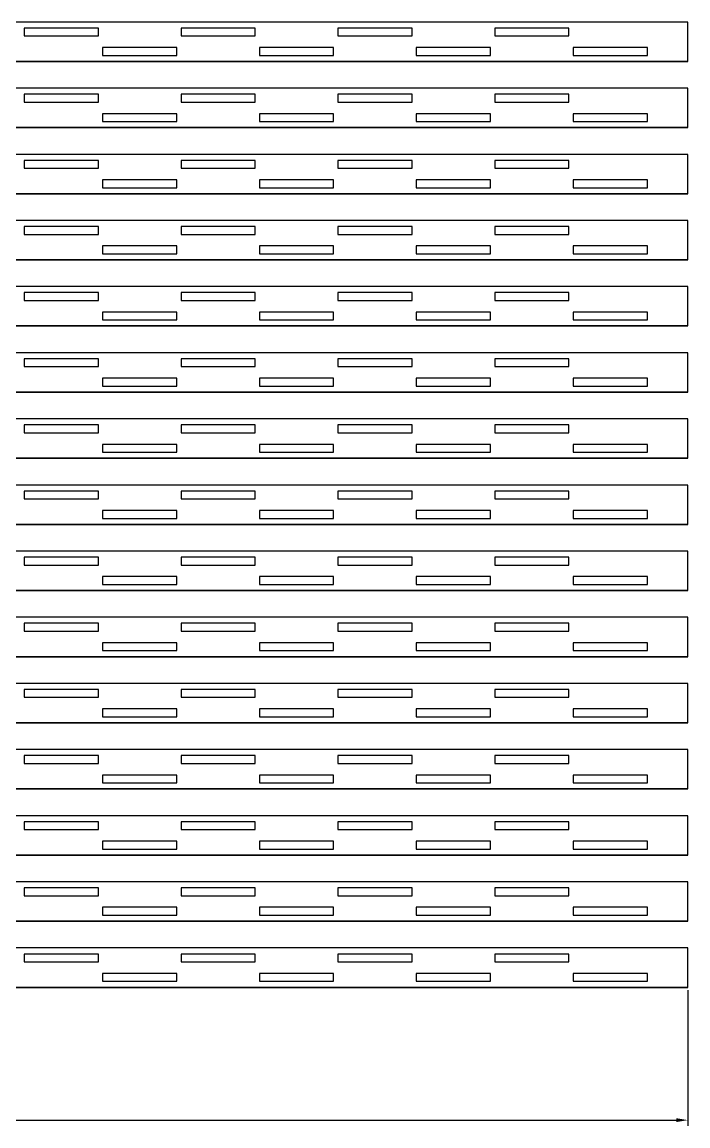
# Model space of a CAD drawing. Header units: millimetres. Extents: x 2508 to 3079, y 1225 to 1463.
# Drawn here: x 2935.4 to 3079, y 1224.8 to 1463.1 of the extents above; entities that cross this region are included whole.
import ezdxf

# ---------------------------------------------------------------- set-up
doc = ezdxf.new("R2010")
doc.units = ezdxf.units.MM
doc.styles.get("Standard").update_dxf_attribs({"font": 'arial.ttf'})
doc.dimstyles.new('ISO-25', dxfattribs={"dimtxt": 2.5, "dimasz": 2.5, "dimexe": 1.25, "dimexo": 0.625, "dimtad": 1, "dimtxsty": 'Standard', "dimcen": 2.5, "dimadec": 0, "dimazin": 0, "dimtfac": 1, "dimtmove": 0, "dimatfit": 3, "dimfxl": 1, "dimarcsym": 0})

# ---------------------------------------------------------------- blocks, each defined once
blk = doc.blocks.new('*D1')
at = {"color": 0, "lineweight": -2, "transparency": 16777216}
for p, q in [((2520.85, 1254.11), (2520.85, 1224.82)), ((3079.04, 1254.11), (3079.04, 1224.82)), ((2523.35, 1226.07), (3076.54, 1226.07))]:
    blk.add_line(p, q, dxfattribs=at)
at = {"color": 0, "transparency": 16777216}
for points in [[(2523.35, 1226.49), (2523.35, 1225.66), (2520.85, 1226.07)], [(3076.54, 1226.49), (3076.54, 1225.66), (3079.04, 1226.07)]]:
    blk.add_solid(points, dxfattribs=at)
at = {"layer": 'Defpoints', "color": 0, "transparency": 16777216}
for p in [(2520.85, 1254.73, -3.5), (3079.04, 1254.73, -3.5), (3079.04, 1226.07)]:
    blk.add_point(p, dxfattribs=at)
at = {"color": 0, "transparency": 16777216, "insert": (2799.95, 1228.2), "char_height": 2.5, "attachment_point": 5}
blk.add_mtext('558,2', dxfattribs=at)

msp = doc.modelspace()

# ---------------------------------------------------------------- linework, layer by layer
for p, q in [((3079.04422, 1463.08455), (2520.84922, 1463.08455)), ((3079.04422, 1454.58455), (3079.04422, 1463.08455)), ((2951.84922, 1461.78055), (2935.84922, 1461.78055)), ((2935.84922, 1461.78055), (2935.84922, 1460.08855)), ((2951.84922, 1460.08855), (2951.84922, 1461.78055)), ((2985.68922, 1461.78055), (2969.68922, 1461.78055)), ((2969.68922, 1461.78055), (2969.68922, 1460.08855)), ((2985.68922, 1460.08855), (2985.68922, 1461.78055)), ((3019.52922, 1461.78055), (3003.52922, 1461.78055)), ((3003.52922, 1461.78055), (3003.52922, 1460.08855)), ((3019.52922, 1460.08855), (3019.52922, 1461.78055)), ((3053.36922, 1461.78055), (3037.36922, 1461.78055)), ((3037.36922, 1461.78055), (3037.36922, 1460.08855)), ((3053.36922, 1460.08855), (3053.36922, 1461.78055)), ((2935.84922, 1460.08855), (2951.84922, 1460.08855)), ((2969.68922, 1460.08855), (2985.68922, 1460.08855)), ((3003.52922, 1460.08855), (3019.52922, 1460.08855)), ((3037.36922, 1460.08855), (3053.36922, 1460.08855)), ((2968.76922, 1457.58055), (2952.76922, 1457.58055)), ((2952.76922, 1457.58055), (2952.76922, 1455.88855)), ((2952.76922, 1455.88855), (2968.76922, 1455.88855)), ((2968.76922, 1455.88855), (2968.76922, 1457.58055)), ((3002.60922, 1457.58055), (2986.60922, 1457.58055)), ((2986.60922, 1457.58055), (2986.60922, 1455.88855)), ((2986.60922, 1455.88855), (3002.60922, 1455.88855)), ((3002.60922, 1455.88855), (3002.60922, 1457.58055)), ((3036.44922, 1457.58055), (3020.44922, 1457.58055)), ((3020.44922, 1457.58055), (3020.44922, 1455.88855)), ((3020.44922, 1455.88855), (3036.44922, 1455.88855)), ((3036.44922, 1455.88855), (3036.44922, 1457.58055)), ((3070.28922, 1457.58055), (3054.28922, 1457.58055)), ((3054.28922, 1457.58055), (3054.28922, 1455.88855)), ((3054.28922, 1455.88855), (3070.28922, 1455.88855)), ((3070.28922, 1455.88855), (3070.28922, 1457.58055)), ((2520.84922, 1454.58455), (3079.04422, 1454.58455)), ((3079.04422, 1454.58455, -3.5), (2520.84922, 1454.58455, -3.5)), ((3079.04422, 1454.58455), (3079.04422, 1454.58455, -3.5)), ((3079.04422, 1448.80955), (2520.84922, 1448.80955)), ((3079.04422, 1440.30955), (3079.04422, 1448.80955)), ((2951.84922, 1447.50555), (2935.84922, 1447.50555)), ((2935.84922, 1447.50555), (2935.84922, 1445.81355)), ((2951.84922, 1445.81355), (2951.84922, 1447.50555)), ((2985.68922, 1447.50555), (2969.68922, 1447.50555)), ((2969.68922, 1447.50555), (2969.68922, 1445.81355)), ((2985.68922, 1445.81355), (2985.68922, 1447.50555)), ((3019.52922, 1447.50555), (3003.52922, 1447.50555)), ((3003.52922, 1447.50555), (3003.52922, 1445.81355)), ((3019.52922, 1445.81355), (3019.52922, 1447.50555)), ((3053.36922, 1447.50555), (3037.36922, 1447.50555)), ((3037.36922, 1447.50555), (3037.36922, 1445.81355)), ((3053.36922, 1445.81355), (3053.36922, 1447.50555)), ((2935.84922, 1445.81355), (2951.84922, 1445.81355)), ((2969.68922, 1445.81355), (2985.68922, 1445.81355)), ((3003.52922, 1445.81355), (3019.52922, 1445.81355)), ((3037.36922, 1445.81355), (3053.36922, 1445.81355)), ((2968.76922, 1443.30555), (2952.76922, 1443.30555)), ((2952.76922, 1443.30555), (2952.76922, 1441.61355)), ((2952.76922, 1441.61355), (2968.76922, 1441.61355)), ((2968.76922, 1441.61355), (2968.76922, 1443.30555)), ((3002.60922, 1443.30555), (2986.60922, 1443.30555)), ((2986.60922, 1443.30555), (2986.60922, 1441.61355)), ((2986.60922, 1441.61355), (3002.60922, 1441.61355)), ((3002.60922, 1441.61355), (3002.60922, 1443.30555)), ((3036.44922, 1443.30555), (3020.44922, 1443.30555)), ((3020.44922, 1443.30555), (3020.44922, 1441.61355)), ((3020.44922, 1441.61355), (3036.44922, 1441.61355)), ((3036.44922, 1441.61355), (3036.44922, 1443.30555)), ((3070.28922, 1443.30555), (3054.28922, 1443.30555)), ((3054.28922, 1443.30555), (3054.28922, 1441.61355)), ((3054.28922, 1441.61355), (3070.28922, 1441.61355)), ((3070.28922, 1441.61355), (3070.28922, 1443.30555)), ((2520.84922, 1440.30955), (3079.04422, 1440.30955)), ((3079.04422, 1440.30955, -3.5), (2520.84922, 1440.30955, -3.5)), ((3079.04422, 1440.30955), (3079.04422, 1440.30955, -3.5)), ((3079.04422, 1434.53455), (2520.84922, 1434.53455)), ((3079.04422, 1426.03455), (3079.04422, 1434.53455)), ((2951.84922, 1433.23055), (2935.84922, 1433.23055)), ((2935.84922, 1433.23055), (2935.84922, 1431.53855)), ((2951.84922, 1431.53855), (2951.84922, 1433.23055)), ((2985.68922, 1433.23055), (2969.68922, 1433.23055)), ((2969.68922, 1433.23055), (2969.68922, 1431.53855)), ((2985.68922, 1431.53855), (2985.68922, 1433.23055)), ((3019.52922, 1433.23055), (3003.52922, 1433.23055)), ((3003.52922, 1433.23055), (3003.52922, 1431.53855)), ((3019.52922, 1431.53855), (3019.52922, 1433.23055)), ((3053.36922, 1433.23055), (3037.36922, 1433.23055)), ((3037.36922, 1433.23055), (3037.36922, 1431.53855)), ((3053.36922, 1431.53855), (3053.36922, 1433.23055)), ((2935.84922, 1431.53855), (2951.84922, 1431.53855)), ((2969.68922, 1431.53855), (2985.68922, 1431.53855)), ((3003.52922, 1431.53855), (3019.52922, 1431.53855)), ((3037.36922, 1431.53855), (3053.36922, 1431.53855)), ((2968.76922, 1429.03055), (2952.76922, 1429.03055)), ((2952.76922, 1429.03055), (2952.76922, 1427.33855)), ((2952.76922, 1427.33855), (2968.76922, 1427.33855)), ((2968.76922, 1427.33855), (2968.76922, 1429.03055)), ((3002.60922, 1429.03055), (2986.60922, 1429.03055)), ((2986.60922, 1429.03055), (2986.60922, 1427.33855)), ((2986.60922, 1427.33855), (3002.60922, 1427.33855)), ((3002.60922, 1427.33855), (3002.60922, 1429.03055)), ((3036.44922, 1429.03055), (3020.44922, 1429.03055)), ((3020.44922, 1429.03055), (3020.44922, 1427.33855)), ((3020.44922, 1427.33855), (3036.44922, 1427.33855)), ((3036.44922, 1427.33855), (3036.44922, 1429.03055)), ((3070.28922, 1429.03055), (3054.28922, 1429.03055)), ((3054.28922, 1429.03055), (3054.28922, 1427.33855)), ((3054.28922, 1427.33855), (3070.28922, 1427.33855)), ((3070.28922, 1427.33855), (3070.28922, 1429.03055)), ((2520.84922, 1426.03455), (3079.04422, 1426.03455)), ((3079.04422, 1426.03455, -3.5), (2520.84922, 1426.03455, -3.5)), ((3079.04422, 1426.03455), (3079.04422, 1426.03455, -3.5)), ((3079.04422, 1420.25955), (2520.84922, 1420.25955)), ((3079.04422, 1411.75955), (3079.04422, 1420.25955)), ((2951.84922, 1418.95555), (2935.84922, 1418.95555)), ((2935.84922, 1418.95555), (2935.84922, 1417.26355)), ((2951.84922, 1417.26355), (2951.84922, 1418.95555)), ((2985.68922, 1418.95555), (2969.68922, 1418.95555)), ((2969.68922, 1418.95555), (2969.68922, 1417.26355)), ((2985.68922, 1417.26355), (2985.68922, 1418.95555)), ((3019.52922, 1418.95555), (3003.52922, 1418.95555)), ((3003.52922, 1418.95555), (3003.52922, 1417.26355)), ((3019.52922, 1417.26355), (3019.52922, 1418.95555)), ((3053.36922, 1418.95555), (3037.36922, 1418.95555)), ((3037.36922, 1418.95555), (3037.36922, 1417.26355)), ((3053.36922, 1417.26355), (3053.36922, 1418.95555)), ((2935.84922, 1417.26355), (2951.84922, 1417.26355)), ((2969.68922, 1417.26355), (2985.68922, 1417.26355)), ((3003.52922, 1417.26355), (3019.52922, 1417.26355)), ((3037.36922, 1417.26355), (3053.36922, 1417.26355)), ((2968.76922, 1414.75555), (2952.76922, 1414.75555)), ((2952.76922, 1414.75555), (2952.76922, 1413.06355)), ((2952.76922, 1413.06355), (2968.76922, 1413.06355)), ((2968.76922, 1413.06355), (2968.76922, 1414.75555)), ((3002.60922, 1414.75555), (2986.60922, 1414.75555)), ((2986.60922, 1414.75555), (2986.60922, 1413.06355)), ((2986.60922, 1413.06355), (3002.60922, 1413.06355)), ((3002.60922, 1413.06355), (3002.60922, 1414.75555)), ((3036.44922, 1414.75555), (3020.44922, 1414.75555)), ((3020.44922, 1414.75555), (3020.44922, 1413.06355)), ((3020.44922, 1413.06355), (3036.44922, 1413.06355)), ((3036.44922, 1413.06355), (3036.44922, 1414.75555)), ((3070.28922, 1414.75555), (3054.28922, 1414.75555)), ((3054.28922, 1414.75555), (3054.28922, 1413.06355)), ((3054.28922, 1413.06355), (3070.28922, 1413.06355)), ((3070.28922, 1413.06355), (3070.28922, 1414.75555)), ((2520.84922, 1411.75955), (3079.04422, 1411.75955)), ((3079.04422, 1411.75955, -3.5), (2520.84922, 1411.75955, -3.5)), ((3079.04422, 1411.75955), (3079.04422, 1411.75955, -3.5)), ((3079.04422, 1405.98455), (2520.84922, 1405.98455)), ((3079.04422, 1397.48455), (3079.04422, 1405.98455)), ((2951.84922, 1404.68055), (2935.84922, 1404.68055)), ((2935.84922, 1404.68055), (2935.84922, 1402.98855)), ((2951.84922, 1402.98855), (2951.84922, 1404.68055)), ((2985.68922, 1404.68055), (2969.68922, 1404.68055)), ((2969.68922, 1404.68055), (2969.68922, 1402.98855)), ((2985.68922, 1402.98855), (2985.68922, 1404.68055)), ((3019.52922, 1404.68055), (3003.52922, 1404.68055)), ((3003.52922, 1404.68055), (3003.52922, 1402.98855)), ((3019.52922, 1402.98855), (3019.52922, 1404.68055)), ((3053.36922, 1404.68055), (3037.36922, 1404.68055)), ((3037.36922, 1404.68055), (3037.36922, 1402.98855)), ((3053.36922, 1402.98855), (3053.36922, 1404.68055)), ((2935.84922, 1402.98855), (2951.84922, 1402.98855)), ((2969.68922, 1402.98855), (2985.68922, 1402.98855)), ((3003.52922, 1402.98855), (3019.52922, 1402.98855)), ((3037.36922, 1402.98855), (3053.36922, 1402.98855)), ((2968.76922, 1400.48055), (2952.76922, 1400.48055)), ((2952.76922, 1400.48055), (2952.76922, 1398.78855)), ((2952.76922, 1398.78855), (2968.76922, 1398.78855)), ((2968.76922, 1398.78855), (2968.76922, 1400.48055)), ((3002.60922, 1400.48055), (2986.60922, 1400.48055)), ((2986.60922, 1400.48055), (2986.60922, 1398.78855)), ((2986.60922, 1398.78855), (3002.60922, 1398.78855)), ((3002.60922, 1398.78855), (3002.60922, 1400.48055)), ((3036.44922, 1400.48055), (3020.44922, 1400.48055)), ((3020.44922, 1400.48055), (3020.44922, 1398.78855)), ((3020.44922, 1398.78855), (3036.44922, 1398.78855)), ((3036.44922, 1398.78855), (3036.44922, 1400.48055)), ((3070.28922, 1400.48055), (3054.28922, 1400.48055)), ((3054.28922, 1400.48055), (3054.28922, 1398.78855)), ((3054.28922, 1398.78855), (3070.28922, 1398.78855)), ((3070.28922, 1398.78855), (3070.28922, 1400.48055)), ((2520.84922, 1397.48455), (3079.04422, 1397.48455)), ((3079.04422, 1397.48455, -3.5), (2520.84922, 1397.48455, -3.5)), ((3079.04422, 1397.48455), (3079.04422, 1397.48455, -3.5)), ((3079.04422, 1391.70955), (2520.84922, 1391.70955)), ((3079.04422, 1383.20955), (3079.04422, 1391.70955)), ((2951.84922, 1390.40555), (2935.84922, 1390.40555)), ((2935.84922, 1390.40555), (2935.84922, 1388.71355)), ((2951.84922, 1388.71355), (2951.84922, 1390.40555)), ((2985.68922, 1390.40555), (2969.68922, 1390.40555)), ((2969.68922, 1390.40555), (2969.68922, 1388.71355)), ((2985.68922, 1388.71355), (2985.68922, 1390.40555)), ((3019.52922, 1390.40555), (3003.52922, 1390.40555)), ((3003.52922, 1390.40555), (3003.52922, 1388.71355)), ((3019.52922, 1388.71355), (3019.52922, 1390.40555)), ((3053.36922, 1390.40555), (3037.36922, 1390.40555)), ((3037.36922, 1390.40555), (3037.36922, 1388.71355)), ((3053.36922, 1388.71355), (3053.36922, 1390.40555)), ((2935.84922, 1388.71355), (2951.84922, 1388.71355)), ((2969.68922, 1388.71355), (2985.68922, 1388.71355)), ((3003.52922, 1388.71355), (3019.52922, 1388.71355)), ((3037.36922, 1388.71355), (3053.36922, 1388.71355)), ((2968.76922, 1386.20555), (2952.76922, 1386.20555)), ((2952.76922, 1386.20555), (2952.76922, 1384.51355)), ((2952.76922, 1384.51355), (2968.76922, 1384.51355)), ((2968.76922, 1384.51355), (2968.76922, 1386.20555)), ((3002.60922, 1386.20555), (2986.60922, 1386.20555)), ((2986.60922, 1386.20555), (2986.60922, 1384.51355)), ((2986.60922, 1384.51355), (3002.60922, 1384.51355)), ((3002.60922, 1384.51355), (3002.60922, 1386.20555)), ((3036.44922, 1386.20555), (3020.44922, 1386.20555)), ((3020.44922, 1386.20555), (3020.44922, 1384.51355)), ((3020.44922, 1384.51355), (3036.44922, 1384.51355)), ((3036.44922, 1384.51355), (3036.44922, 1386.20555)), ((3070.28922, 1386.20555), (3054.28922, 1386.20555)), ((3054.28922, 1386.20555), (3054.28922, 1384.51355)), ((3054.28922, 1384.51355), (3070.28922, 1384.51355)), ((3070.28922, 1384.51355), (3070.28922, 1386.20555)), ((2520.84922, 1383.20955), (3079.04422, 1383.20955)), ((3079.04422, 1383.20955, -3.5), (2520.84922, 1383.20955, -3.5)), ((3079.04422, 1383.20955), (3079.04422, 1383.20955, -3.5)), ((3079.04422, 1377.43455), (2520.84922, 1377.43455)), ((3079.04422, 1368.93455), (3079.04422, 1377.43455)), ((2951.84922, 1376.13055), (2935.84922, 1376.13055)), ((2935.84922, 1376.13055), (2935.84922, 1374.43855)), ((2951.84922, 1374.43855), (2951.84922, 1376.13055)), ((2985.68922, 1376.13055), (2969.68922, 1376.13055)), ((2969.68922, 1376.13055), (2969.68922, 1374.43855)), ((2985.68922, 1374.43855), (2985.68922, 1376.13055)), ((3019.52922, 1376.13055), (3003.52922, 1376.13055)), ((3003.52922, 1376.13055), (3003.52922, 1374.43855)), ((3019.52922, 1374.43855), (3019.52922, 1376.13055)), ((3053.36922, 1376.13055), (3037.36922, 1376.13055)), ((3037.36922, 1376.13055), (3037.36922, 1374.43855)), ((3053.36922, 1374.43855), (3053.36922, 1376.13055)), ((2935.84922, 1374.43855), (2951.84922, 1374.43855)), ((2969.68922, 1374.43855), (2985.68922, 1374.43855)), ((3003.52922, 1374.43855), (3019.52922, 1374.43855)), ((3037.36922, 1374.43855), (3053.36922, 1374.43855)), ((2968.76922, 1371.93055), (2952.76922, 1371.93055)), ((2952.76922, 1371.93055), (2952.76922, 1370.23855)), ((2952.76922, 1370.23855), (2968.76922, 1370.23855)), ((2968.76922, 1370.23855), (2968.76922, 1371.93055)), ((3002.60922, 1371.93055), (2986.60922, 1371.93055)), ((2986.60922, 1371.93055), (2986.60922, 1370.23855)), ((2986.60922, 1370.23855), (3002.60922, 1370.23855)), ((3002.60922, 1370.23855), (3002.60922, 1371.93055)), ((3036.44922, 1371.93055), (3020.44922, 1371.93055)), ((3020.44922, 1371.93055), (3020.44922, 1370.23855)), ((3020.44922, 1370.23855), (3036.44922, 1370.23855)), ((3036.44922, 1370.23855), (3036.44922, 1371.93055)), ((3070.28922, 1371.93055), (3054.28922, 1371.93055)), ((3054.28922, 1371.93055), (3054.28922, 1370.23855)), ((3054.28922, 1370.23855), (3070.28922, 1370.23855)), ((3070.28922, 1370.23855), (3070.28922, 1371.93055)), ((2520.84922, 1368.93455), (3079.04422, 1368.93455)), ((3079.04422, 1368.93455, -3.5), (2520.84922, 1368.93455, -3.5)), ((3079.04422, 1368.93455), (3079.04422, 1368.93455, -3.5)), ((3079.04422, 1363.15955), (2520.84922, 1363.15955)), ((3079.04422, 1354.65955), (3079.04422, 1363.15955)), ((2951.84922, 1361.85555), (2935.84922, 1361.85555)), ((2935.84922, 1361.85555), (2935.84922, 1360.16355)), ((2951.84922, 1360.16355), (2951.84922, 1361.85555)), ((2985.68922, 1361.85555), (2969.68922, 1361.85555)), ((2969.68922, 1361.85555), (2969.68922, 1360.16355)), ((2985.68922, 1360.16355), (2985.68922, 1361.85555)), ((3019.52922, 1361.85555), (3003.52922, 1361.85555)), ((3003.52922, 1361.85555), (3003.52922, 1360.16355)), ((3019.52922, 1360.16355), (3019.52922, 1361.85555)), ((3053.36922, 1361.85555), (3037.36922, 1361.85555)), ((3037.36922, 1361.85555), (3037.36922, 1360.16355)), ((3053.36922, 1360.16355), (3053.36922, 1361.85555)), ((2935.84922, 1360.16355), (2951.84922, 1360.16355)), ((2969.68922, 1360.16355), (2985.68922, 1360.16355)), ((3003.52922, 1360.16355), (3019.52922, 1360.16355)), ((3037.36922, 1360.16355), (3053.36922, 1360.16355)), ((2968.76922, 1357.65555), (2952.76922, 1357.65555)), ((2952.76922, 1357.65555), (2952.76922, 1355.96355)), ((2952.76922, 1355.96355), (2968.76922, 1355.96355)), ((2968.76922, 1355.96355), (2968.76922, 1357.65555)), ((3002.60922, 1357.65555), (2986.60922, 1357.65555)), ((2986.60922, 1357.65555), (2986.60922, 1355.96355)), ((2986.60922, 1355.96355), (3002.60922, 1355.96355)), ((3002.60922, 1355.96355), (3002.60922, 1357.65555)), ((3036.44922, 1357.65555), (3020.44922, 1357.65555)), ((3020.44922, 1357.65555), (3020.44922, 1355.96355)), ((3020.44922, 1355.96355), (3036.44922, 1355.96355)), ((3036.44922, 1355.96355), (3036.44922, 1357.65555)), ((3070.28922, 1357.65555), (3054.28922, 1357.65555)), ((3054.28922, 1357.65555), (3054.28922, 1355.96355)), ((3054.28922, 1355.96355), (3070.28922, 1355.96355)), ((3070.28922, 1355.96355), (3070.28922, 1357.65555)), ((2520.84922, 1354.65955), (3079.04422, 1354.65955)), ((3079.04422, 1354.65955, -3.5), (2520.84922, 1354.65955, -3.5)), ((3079.04422, 1354.65955), (3079.04422, 1354.65955, -3.5)), ((3079.04422, 1348.88455), (2520.84922, 1348.88455)), ((3079.04422, 1340.38455), (3079.04422, 1348.88455)), ((2951.84922, 1347.58055), (2935.84922, 1347.58055)), ((2935.84922, 1347.58055), (2935.84922, 1345.88855)), ((2951.84922, 1345.88855), (2951.84922, 1347.58055)), ((2985.68922, 1347.58055), (2969.68922, 1347.58055)), ((2969.68922, 1347.58055), (2969.68922, 1345.88855)), ((2985.68922, 1345.88855), (2985.68922, 1347.58055)), ((3019.52922, 1347.58055), (3003.52922, 1347.58055)), ((3003.52922, 1347.58055), (3003.52922, 1345.88855)), ((3019.52922, 1345.88855), (3019.52922, 1347.58055)), ((3053.36922, 1347.58055), (3037.36922, 1347.58055)), ((3037.36922, 1347.58055), (3037.36922, 1345.88855)), ((3053.36922, 1345.88855), (3053.36922, 1347.58055)), ((2935.84922, 1345.88855), (2951.84922, 1345.88855)), ((2969.68922, 1345.88855), (2985.68922, 1345.88855)), ((3003.52922, 1345.88855), (3019.52922, 1345.88855)), ((3037.36922, 1345.88855), (3053.36922, 1345.88855)), ((2968.76922, 1343.38055), (2952.76922, 1343.38055)), ((2952.76922, 1343.38055), (2952.76922, 1341.68855)), ((2952.76922, 1341.68855), (2968.76922, 1341.68855)), ((2968.76922, 1341.68855), (2968.76922, 1343.38055)), ((3002.60922, 1343.38055), (2986.60922, 1343.38055)), ((2986.60922, 1343.38055), (2986.60922, 1341.68855)), ((2986.60922, 1341.68855), (3002.60922, 1341.68855)), ((3002.60922, 1341.68855), (3002.60922, 1343.38055)), ((3036.44922, 1343.38055), (3020.44922, 1343.38055)), ((3020.44922, 1343.38055), (3020.44922, 1341.68855)), ((3020.44922, 1341.68855), (3036.44922, 1341.68855)), ((3036.44922, 1341.68855), (3036.44922, 1343.38055)), ((3070.28922, 1343.38055), (3054.28922, 1343.38055)), ((3054.28922, 1343.38055), (3054.28922, 1341.68855)), ((3054.28922, 1341.68855), (3070.28922, 1341.68855)), ((3070.28922, 1341.68855), (3070.28922, 1343.38055)), ((2520.84922, 1340.38455), (3079.04422, 1340.38455)), ((3079.04422, 1340.38455, -3.5), (2520.84922, 1340.38455, -3.5)), ((3079.04422, 1340.38455), (3079.04422, 1340.38455, -3.5)), ((3079.04422, 1334.60955), (2520.84922, 1334.60955)), ((3079.04422, 1326.10955), (3079.04422, 1334.60955)), ((2951.84922, 1333.30555), (2935.84922, 1333.30555)), ((2935.84922, 1333.30555), (2935.84922, 1331.61355)), ((2951.84922, 1331.61355), (2951.84922, 1333.30555)), ((2985.68922, 1333.30555), (2969.68922, 1333.30555)), ((2969.68922, 1333.30555), (2969.68922, 1331.61355)), ((2985.68922, 1331.61355), (2985.68922, 1333.30555)), ((3019.52922, 1333.30555), (3003.52922, 1333.30555)), ((3003.52922, 1333.30555), (3003.52922, 1331.61355)), ((3019.52922, 1331.61355), (3019.52922, 1333.30555)), ((3053.36922, 1333.30555), (3037.36922, 1333.30555)), ((3037.36922, 1333.30555), (3037.36922, 1331.61355)), ((3053.36922, 1331.61355), (3053.36922, 1333.30555)), ((2935.84922, 1331.61355), (2951.84922, 1331.61355)), ((2969.68922, 1331.61355), (2985.68922, 1331.61355)), ((3003.52922, 1331.61355), (3019.52922, 1331.61355)), ((3037.36922, 1331.61355), (3053.36922, 1331.61355)), ((2968.76922, 1329.10555), (2952.76922, 1329.10555)), ((2952.76922, 1329.10555), (2952.76922, 1327.41355)), ((2952.76922, 1327.41355), (2968.76922, 1327.41355)), ((2968.76922, 1327.41355), (2968.76922, 1329.10555)), ((3002.60922, 1329.10555), (2986.60922, 1329.10555)), ((2986.60922, 1329.10555), (2986.60922, 1327.41355)), ((2986.60922, 1327.41355), (3002.60922, 1327.41355)), ((3002.60922, 1327.41355), (3002.60922, 1329.10555)), ((3036.44922, 1329.10555), (3020.44922, 1329.10555)), ((3020.44922, 1329.10555), (3020.44922, 1327.41355)), ((3020.44922, 1327.41355), (3036.44922, 1327.41355)), ((3036.44922, 1327.41355), (3036.44922, 1329.10555)), ((3070.28922, 1329.10555), (3054.28922, 1329.10555)), ((3054.28922, 1329.10555), (3054.28922, 1327.41355)), ((3054.28922, 1327.41355), (3070.28922, 1327.41355)), ((3070.28922, 1327.41355), (3070.28922, 1329.10555)), ((2520.84922, 1326.10955), (3079.04422, 1326.10955)), ((3079.04422, 1326.10955, -3.5), (2520.84922, 1326.10955, -3.5)), ((3079.04422, 1326.10955), (3079.04422, 1326.10955, -3.5)), ((3079.04422, 1320.33455), (2520.84922, 1320.33455)), ((3079.04422, 1311.83455), (3079.04422, 1320.33455)), ((2951.84922, 1319.03055), (2935.84922, 1319.03055)), ((2935.84922, 1319.03055), (2935.84922, 1317.33855)), ((2951.84922, 1317.33855), (2951.84922, 1319.03055)), ((2985.68922, 1319.03055), (2969.68922, 1319.03055)), ((2969.68922, 1319.03055), (2969.68922, 1317.33855)), ((2985.68922, 1317.33855), (2985.68922, 1319.03055)), ((3019.52922, 1319.03055), (3003.52922, 1319.03055)), ((3003.52922, 1319.03055), (3003.52922, 1317.33855)), ((3019.52922, 1317.33855), (3019.52922, 1319.03055)), ((3053.36922, 1319.03055), (3037.36922, 1319.03055)), ((3037.36922, 1319.03055), (3037.36922, 1317.33855)), ((3053.36922, 1317.33855), (3053.36922, 1319.03055)), ((2935.84922, 1317.33855), (2951.84922, 1317.33855)), ((2969.68922, 1317.33855), (2985.68922, 1317.33855)), ((3003.52922, 1317.33855), (3019.52922, 1317.33855)), ((3037.36922, 1317.33855), (3053.36922, 1317.33855)), ((2968.76922, 1314.83055), (2952.76922, 1314.83055)), ((2952.76922, 1314.83055), (2952.76922, 1313.13855)), ((2952.76922, 1313.13855), (2968.76922, 1313.13855)), ((2968.76922, 1313.13855), (2968.76922, 1314.83055)), ((3002.60922, 1314.83055), (2986.60922, 1314.83055)), ((2986.60922, 1314.83055), (2986.60922, 1313.13855)), ((2986.60922, 1313.13855), (3002.60922, 1313.13855)), ((3002.60922, 1313.13855), (3002.60922, 1314.83055)), ((3036.44922, 1314.83055), (3020.44922, 1314.83055)), ((3020.44922, 1314.83055), (3020.44922, 1313.13855)), ((3020.44922, 1313.13855), (3036.44922, 1313.13855)), ((3036.44922, 1313.13855), (3036.44922, 1314.83055)), ((3070.28922, 1314.83055), (3054.28922, 1314.83055)), ((3054.28922, 1314.83055), (3054.28922, 1313.13855)), ((3054.28922, 1313.13855), (3070.28922, 1313.13855)), ((3070.28922, 1313.13855), (3070.28922, 1314.83055)), ((2520.84922, 1311.83455), (3079.04422, 1311.83455)), ((3079.04422, 1311.83455, -3.5), (2520.84922, 1311.83455, -3.5)), ((3079.04422, 1311.83455), (3079.04422, 1311.83455, -3.5)), ((3079.04422, 1306.05955), (2520.84922, 1306.05955)), ((3079.04422, 1297.55955), (3079.04422, 1306.05955)), ((2951.84922, 1304.75555), (2935.84922, 1304.75555)), ((2935.84922, 1304.75555), (2935.84922, 1303.06355)), ((2951.84922, 1303.06355), (2951.84922, 1304.75555)), ((2985.68922, 1304.75555), (2969.68922, 1304.75555)), ((2969.68922, 1304.75555), (2969.68922, 1303.06355)), ((2985.68922, 1303.06355), (2985.68922, 1304.75555)), ((3019.52922, 1304.75555), (3003.52922, 1304.75555)), ((3003.52922, 1304.75555), (3003.52922, 1303.06355)), ((3019.52922, 1303.06355), (3019.52922, 1304.75555)), ((3053.36922, 1304.75555), (3037.36922, 1304.75555)), ((3037.36922, 1304.75555), (3037.36922, 1303.06355)), ((3053.36922, 1303.06355), (3053.36922, 1304.75555)), ((2935.84922, 1303.06355), (2951.84922, 1303.06355)), ((2969.68922, 1303.06355), (2985.68922, 1303.06355)), ((3003.52922, 1303.06355), (3019.52922, 1303.06355)), ((3037.36922, 1303.06355), (3053.36922, 1303.06355)), ((2968.76922, 1300.55555), (2952.76922, 1300.55555)), ((2952.76922, 1300.55555), (2952.76922, 1298.86355)), ((2952.76922, 1298.86355), (2968.76922, 1298.86355)), ((2968.76922, 1298.86355), (2968.76922, 1300.55555)), ((3002.60922, 1300.55555), (2986.60922, 1300.55555)), ((2986.60922, 1300.55555), (2986.60922, 1298.86355)), ((2986.60922, 1298.86355), (3002.60922, 1298.86355)), ((3002.60922, 1298.86355), (3002.60922, 1300.55555)), ((3036.44922, 1300.55555), (3020.44922, 1300.55555)), ((3020.44922, 1300.55555), (3020.44922, 1298.86355)), ((3020.44922, 1298.86355), (3036.44922, 1298.86355)), ((3036.44922, 1298.86355), (3036.44922, 1300.55555)), ((3070.28922, 1300.55555), (3054.28922, 1300.55555)), ((3054.28922, 1300.55555), (3054.28922, 1298.86355)), ((3054.28922, 1298.86355), (3070.28922, 1298.86355)), ((3070.28922, 1298.86355), (3070.28922, 1300.55555)), ((2520.84922, 1297.55955), (3079.04422, 1297.55955)), ((3079.04422, 1297.55955, -3.5), (2520.84922, 1297.55955, -3.5)), ((3079.04422, 1297.55955), (3079.04422, 1297.55955, -3.5)), ((3079.04422, 1291.78455), (2520.84922, 1291.78455)), ((3079.04422, 1283.28455), (3079.04422, 1291.78455)), ((2951.84922, 1290.48055), (2935.84922, 1290.48055)), ((2935.84922, 1290.48055), (2935.84922, 1288.78855)), ((2951.84922, 1288.78855), (2951.84922, 1290.48055)), ((2985.68922, 1290.48055), (2969.68922, 1290.48055)), ((2969.68922, 1290.48055), (2969.68922, 1288.78855)), ((2985.68922, 1288.78855), (2985.68922, 1290.48055)), ((3019.52922, 1290.48055), (3003.52922, 1290.48055)), ((3003.52922, 1290.48055), (3003.52922, 1288.78855)), ((3019.52922, 1288.78855), (3019.52922, 1290.48055)), ((3053.36922, 1290.48055), (3037.36922, 1290.48055)), ((3037.36922, 1290.48055), (3037.36922, 1288.78855)), ((3053.36922, 1288.78855), (3053.36922, 1290.48055)), ((2935.84922, 1288.78855), (2951.84922, 1288.78855)), ((2969.68922, 1288.78855), (2985.68922, 1288.78855)), ((3003.52922, 1288.78855), (3019.52922, 1288.78855)), ((3037.36922, 1288.78855), (3053.36922, 1288.78855)), ((2968.76922, 1286.28055), (2952.76922, 1286.28055)), ((2952.76922, 1286.28055), (2952.76922, 1284.58855)), ((2952.76922, 1284.58855), (2968.76922, 1284.58855)), ((2968.76922, 1284.58855), (2968.76922, 1286.28055)), ((3002.60922, 1286.28055), (2986.60922, 1286.28055)), ((2986.60922, 1286.28055), (2986.60922, 1284.58855)), ((2986.60922, 1284.58855), (3002.60922, 1284.58855)), ((3002.60922, 1284.58855), (3002.60922, 1286.28055)), ((3036.44922, 1286.28055), (3020.44922, 1286.28055)), ((3020.44922, 1286.28055), (3020.44922, 1284.58855)), ((3020.44922, 1284.58855), (3036.44922, 1284.58855)), ((3036.44922, 1284.58855), (3036.44922, 1286.28055)), ((3070.28922, 1286.28055), (3054.28922, 1286.28055)), ((3054.28922, 1286.28055), (3054.28922, 1284.58855)), ((3054.28922, 1284.58855), (3070.28922, 1284.58855)), ((3070.28922, 1284.58855), (3070.28922, 1286.28055)), ((2520.84922, 1283.28455), (3079.04422, 1283.28455)), ((3079.04422, 1283.28455, -3.5), (2520.84922, 1283.28455, -3.5)), ((3079.04422, 1283.28455), (3079.04422, 1283.28455, -3.5)), ((3079.04422, 1277.50955), (2520.84922, 1277.50955)), ((3079.04422, 1269.00955), (3079.04422, 1277.50955)), ((2951.84922, 1276.20555), (2935.84922, 1276.20555)), ((2935.84922, 1276.20555), (2935.84922, 1274.51355)), ((2951.84922, 1274.51355), (2951.84922, 1276.20555)), ((2985.68922, 1276.20555), (2969.68922, 1276.20555)), ((2969.68922, 1276.20555), (2969.68922, 1274.51355)), ((2985.68922, 1274.51355), (2985.68922, 1276.20555)), ((3019.52922, 1276.20555), (3003.52922, 1276.20555)), ((3003.52922, 1276.20555), (3003.52922, 1274.51355)), ((3019.52922, 1274.51355), (3019.52922, 1276.20555)), ((3053.36922, 1276.20555), (3037.36922, 1276.20555)), ((3037.36922, 1276.20555), (3037.36922, 1274.51355)), ((3053.36922, 1274.51355), (3053.36922, 1276.20555)), ((2935.84922, 1274.51355), (2951.84922, 1274.51355)), ((2969.68922, 1274.51355), (2985.68922, 1274.51355)), ((3003.52922, 1274.51355), (3019.52922, 1274.51355)), ((3037.36922, 1274.51355), (3053.36922, 1274.51355)), ((2968.76922, 1272.00555), (2952.76922, 1272.00555)), ((2952.76922, 1272.00555), (2952.76922, 1270.31355)), ((2952.76922, 1270.31355), (2968.76922, 1270.31355)), ((2968.76922, 1270.31355), (2968.76922, 1272.00555)), ((3002.60922, 1272.00555), (2986.60922, 1272.00555)), ((2986.60922, 1272.00555), (2986.60922, 1270.31355)), ((2986.60922, 1270.31355), (3002.60922, 1270.31355)), ((3002.60922, 1270.31355), (3002.60922, 1272.00555)), ((3036.44922, 1272.00555), (3020.44922, 1272.00555)), ((3020.44922, 1272.00555), (3020.44922, 1270.31355)), ((3020.44922, 1270.31355), (3036.44922, 1270.31355)), ((3036.44922, 1270.31355), (3036.44922, 1272.00555)), ((3070.28922, 1272.00555), (3054.28922, 1272.00555)), ((3054.28922, 1272.00555), (3054.28922, 1270.31355)), ((3054.28922, 1270.31355), (3070.28922, 1270.31355)), ((3070.28922, 1270.31355), (3070.28922, 1272.00555)), ((2520.84922, 1269.00955), (3079.04422, 1269.00955)), ((3079.04422, 1269.00955, -3.5), (2520.84922, 1269.00955, -3.5)), ((3079.04422, 1269.00955), (3079.04422, 1269.00955, -3.5)), ((3079.04422, 1263.23455), (2520.84922, 1263.23455)), ((3079.04422, 1254.73455), (3079.04422, 1263.23455)), ((2951.84922, 1261.93055), (2935.84922, 1261.93055)), ((2935.84922, 1261.93055), (2935.84922, 1260.23855)), ((2951.84922, 1260.23855), (2951.84922, 1261.93055)), ((2985.68922, 1261.93055), (2969.68922, 1261.93055)), ((2969.68922, 1261.93055), (2969.68922, 1260.23855)), ((2985.68922, 1260.23855), (2985.68922, 1261.93055)), ((3019.52922, 1261.93055), (3003.52922, 1261.93055)), ((3003.52922, 1261.93055), (3003.52922, 1260.23855)), ((3019.52922, 1260.23855), (3019.52922, 1261.93055)), ((3053.36922, 1261.93055), (3037.36922, 1261.93055)), ((3037.36922, 1261.93055), (3037.36922, 1260.23855)), ((3053.36922, 1260.23855), (3053.36922, 1261.93055)), ((2935.84922, 1260.23855), (2951.84922, 1260.23855)), ((2969.68922, 1260.23855), (2985.68922, 1260.23855)), ((3003.52922, 1260.23855), (3019.52922, 1260.23855)), ((3037.36922, 1260.23855), (3053.36922, 1260.23855)), ((2968.76922, 1257.73055), (2952.76922, 1257.73055)), ((2952.76922, 1257.73055), (2952.76922, 1256.03855)), ((2952.76922, 1256.03855), (2968.76922, 1256.03855)), ((2968.76922, 1256.03855), (2968.76922, 1257.73055)), ((3002.60922, 1257.73055), (2986.60922, 1257.73055)), ((2986.60922, 1257.73055), (2986.60922, 1256.03855)), ((2986.60922, 1256.03855), (3002.60922, 1256.03855)), ((3002.60922, 1256.03855), (3002.60922, 1257.73055)), ((3036.44922, 1257.73055), (3020.44922, 1257.73055)), ((3020.44922, 1257.73055), (3020.44922, 1256.03855)), ((3020.44922, 1256.03855), (3036.44922, 1256.03855)), ((3036.44922, 1256.03855), (3036.44922, 1257.73055)), ((3070.28922, 1257.73055), (3054.28922, 1257.73055)), ((3054.28922, 1257.73055), (3054.28922, 1256.03855)), ((3054.28922, 1256.03855), (3070.28922, 1256.03855)), ((3070.28922, 1256.03855), (3070.28922, 1257.73055)), ((2520.84922, 1254.73455), (3079.04422, 1254.73455)), ((3079.04422, 1254.73455, -3.5), (2520.84922, 1254.73455, -3.5)), ((3079.04422, 1254.73455), (3079.04422, 1254.73455, -3.5))]:
    msp.add_line(p, q)

# ---------------------------------------------------------------- dimensions: what is measured, and where the dimension line sits
dim = msp.add_aligned_dim(p1=(2520.8492171748, 1254.7345536029, -3.5), p2=(3079.0442171748, 1254.7345536029, -3.5), distance=-28.6619257073, dimstyle='ISO-25')
dim.commit()
dim.dimension.update_dxf_attribs({"geometry": '*D1', "text_midpoint": (2799.9467171748, 1228.2000153445)})

doc.saveas('drawing.dxf')
